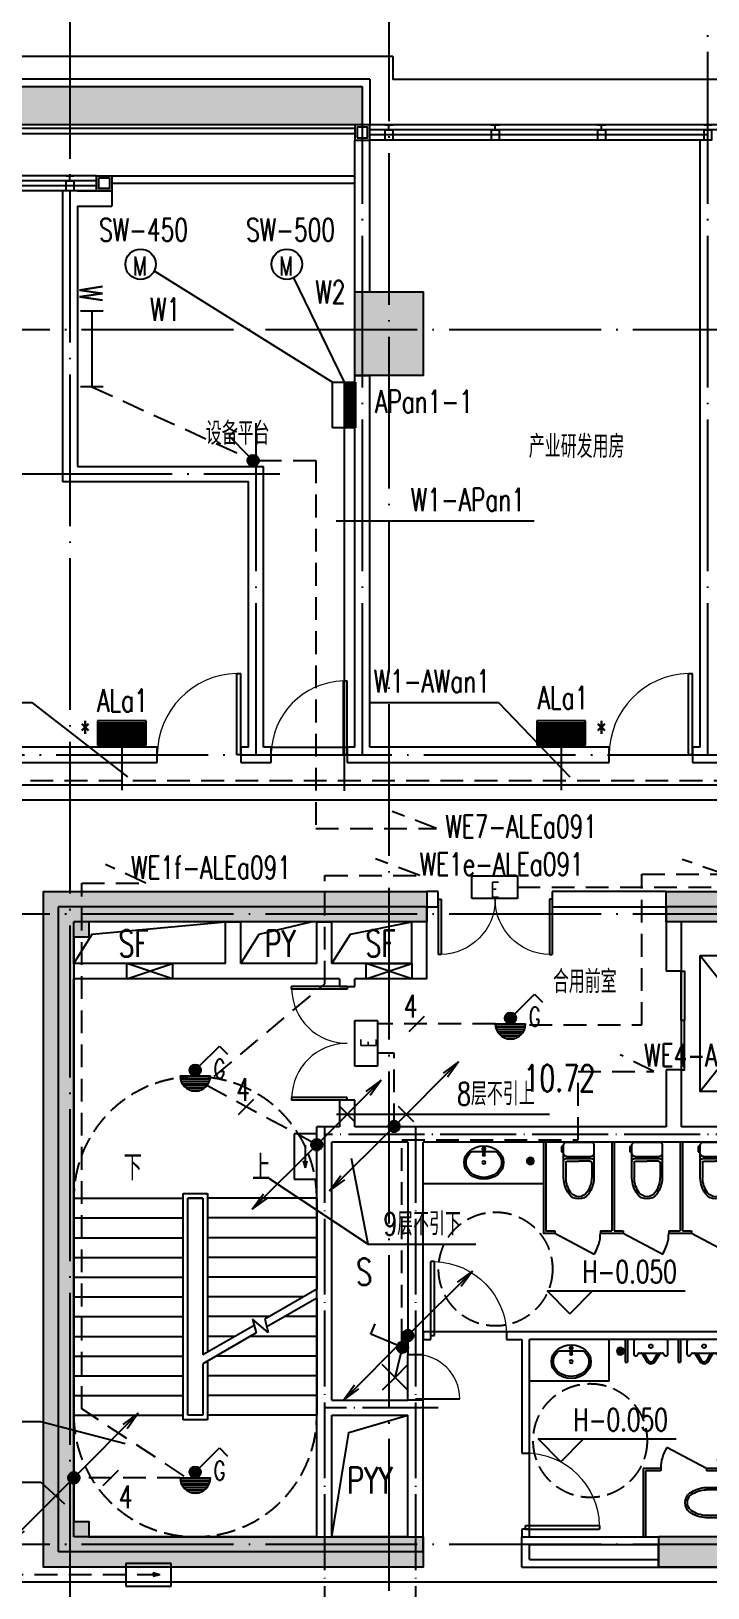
# Model space of a CAD drawing. Extents: x 1980812 to 2226895, y -554123 to 281606.
# Drawn here: x 2006855 to 2015767, y 242158 to 262666 of the extents above; entities that cross this region are included whole.
import ezdxf
from ezdxf.enums import TextEntityAlignment as Align

# ---------------------------------------------------------------- set-up
doc = ezdxf.new("R2010")
doc.units = 0
doc.header["$LTSCALE"] = 1000
doc.header["$MEASUREMENT"] = 0
for name, pattern in [('CONTINOUS', [0]), ('DASH', [0.35, 0.25, -0.1]), ('DOTE', [2.42, 2, -0.2, 0.02, -0.2]), ('DQXX', [4.5, 3, -1.5])]:
    doc.linetypes.add(name, pattern=pattern)
for name, color, linetype in [('$TD_AUDIT_GENERATED_(158)', 8, 'Continuous'), ('$TD_AUDIT_GENERATED_(1F3)', 7, 'Continuous'), ('$TD_AUDIT_GENERATED_(1FCF)', 8, 'Continuous'), ('$TD_AUDIT_GENERATED_(210)', 8, 'Continuous'), ('$TD_AUDIT_GENERATED_(24E)', 8, 'Continuous'), ('$TD_AUDIT_GENERATED_(2762)', 8, 'Continuous'), ('$TD_AUDIT_GENERATED_(276D)', 8, 'Continuous'), ('$TD_AUDIT_GENERATED_(356C)', 8, 'Continuous'), ('$TD_AUDIT_GENERATED_(517)', 8, 'CONTINOUS'), ('$TD_AUDIT_GENERATED_(54A)', 8, 'Continuous'), ('1', 1, 'Continuous'), ('A-FLOR-LAND', 8, 'Continuous'), ('A-FLOR-PFIX', 8, 'Continuous'), ('A-FLOR-TPTN', 8, 'Continuous'), ('COLU', 8, 'Continuous'), ('COLU_HATCH', 8, 'Continuous'), ('CURTWALL', 8, 'Continuous'), ('DIM_ELEV', 8, 'Continuous'), ('DIM_SYMB', 8, 'Continuous'), ('dote', 8, 'DOTE'), ('DQ1', 1, 'Continuous'), ('DQ2', 2, 'Continuous'), ('DQ7', 7, 'Continuous'), ('DQK1', 1, 'Continuous'), ('DQK7', 7, 'Continuous'), ('DQqj', 1, 'Continuous'), ('DQX', 2, 'DQXX'), ('HANDRAIL', 8, 'Continuous'), ('LINE', 8, 'Continuous'), ('PUB_TEXT', 8, 'Continuous'), ('STAIR', 8, 'Continuous'), ('WALL', 7, 'Continuous'), ('WINDOW', 8, 'Continuous')]:
    doc.layers.add(name, color=color, linetype=linetype)
doc.styles.add('_TCH_DIM', font='SIMPLEX', dxfattribs={"bigfont": 'GBCBIG'})
doc.styles.add('D8', font='txtw.shx', dxfattribs={"width": 0.7, "bigfont": 'hztxtw.shx'})
doc.styles.add('HZF', font='ROMANS2', dxfattribs={"width": 0.7, "bigfont": 'HZDF2'})

# ---------------------------------------------------------------- blocks, each defined once
blk = doc.blocks.new('$DorLib2D$00000001')
for p, q in [((0.45, 0.975), (0.5, 0.975)), ((0.45, 0), (0.45, 0.975)), ((0.5, 0), (0.5, 0.975)), ((0.5, 0), (0.45, 0))]:
    blk.add_line(p, q)
at = {"lineweight": 13}
blk.add_arc((0.475, 0), 0.975, 91.4693, 180, dxfattribs=at)
blk = doc.blocks.new('A$C40541402')
at = {"layer": 'A-FLOR-LAND'}
h = blk.add_hatch(dxfattribs=at)
h.set_pattern_fill('GRASS', color=256, scale=50)
h.set_pattern_definition([(90, (-3008715.91, 233640.35), (-99.7795475, 99.7795475), [26.458066, -173.101015]), (45, (-3008715.91, 233640.35), (-99.7796155, 99.7796155), [26.458066, -114.651615]), (135, (-3008715.91, 233640.35), (-99.7796155, -99.7796155), [26.458066, -114.651615])])
h.paths.add_polyline_path([(-3300, -5050), (-3300, 3200), (14550, 3200), (14550, 2700), (-2800, 2700), (-2800, -5050)])
at = {"layer": '$TD_AUDIT_GENERATED_(158)'}
for p, q in [((14650, 3300), (-3400, 3300)), ((14650, 3300), (14650, 2700)), ((14550, 3200), (-3300, 3200)), ((14550, 2700), (14550, 3200))]:
    blk.add_line(p, q, dxfattribs=at)
at = {"layer": '$TD_AUDIT_GENERATED_(24E)'}
for p, q in [((14450, 2700), (-2800, 2700)), ((14450, 2650), (-2750, 2650)), ((14450, 2580), (-2680, 2580))]:
    blk.add_line(p, q, dxfattribs=at)
at = {"layer": 'CURTWALL'}
for p, q in [((19100, 2700), (14650, 2700)), ((14650, 2500), (14650, 2700)), ((23300, 2700), (19100, 2700)), ((19100, 2633), (14650, 2633)), ((19100, 2567), (14650, 2567)), ((19100, 2500), (14650, 2500)), ((23300, 2633), (19100, 2633)), ((11050, 2030), (6500, 2030)), ((11050, 1963), (6500, 1963)), ((11050, 1897), (6500, 1897)), ((11050, 1830), (11050, 2030)), ((11050, 1830), (6500, 1830))]:
    blk.add_line(p, q, dxfattribs=at)
for points in [[(14450, 2500), (14650, 2500), (14650, 2700), (14450, 2700)], [(14480, 2530), (14620, 2530), (14620, 2670), (14480, 2670)], [(11050, 2030), (11250, 2030), (11250, 1830), (11050, 1830)], [(11080, 2000), (11220, 2000), (11220, 1860), (11080, 1860)]]:
    blk.add_lwpolyline(points, close=True, dxfattribs=at)
at = {"layer": 'dote'}
for p, q in [((14550, -5600), (14550, 2700)), ((13150, -5600), (13150, -1228)), ((10044, -1898), (13465, -1898)), ((-6421, -5600), (41786, -5600))]:
    blk.add_line(p, q, dxfattribs=at)
at = {"layer": 'HANDRAIL'}
for p, q in [((11250, 2030), (14450, 2030)), ((11250, 1930), (14450, 1930))]:
    blk.add_line(p, q, dxfattribs=at)
at = {"layer": 'WALL'}
for p, q in [((14450, 500), (14450, 2500)), ((14450, 2500), (14650, 2500)), ((14650, 500), (14650, 2500)), ((19000, -5500), (19000, 2500)), ((10600, 1830), (10600, 1730)), ((10800, 1830), (10600, 1830)), ((10600, 1730), (10600, -2000)), ((10800, 1830), (10800, 1830)), ((10800, 1830), (11250, 1830)), ((11250, 1830), (11250, 1630)), ((10800, 1630), (11250, 1630)), ((10800, 1630), (10800, -1800)), ((14450, 500), (14650, 500)), ((14450, -5500), (14450, -600)), ((14450, -600), (14650, -600)), ((14650, -5500), (14650, -600)), ((10800, -1800), (13250, -1800)), ((13250, -5500), (13250, -1800)), ((10600, -2000), (13050, -2000)), ((13050, -5500), (13050, -2000)), ((11850, -5500), (6600, -5500)), ((11850, -5700), (11850, -5500)), ((13050, -5500), (12950, -5500)), ((12950, -5500), (12950, -5700)), ((13350, -5500), (13250, -5500)), ((13350, -5700), (13350, -5500)), ((14450, -5500), (14350, -5500)), ((14350, -5500), (14350, -5700)), ((17800, -5500), (14650, -5500)), ((17800, -5700), (17800, -5500)), ((19000, -5500), (18900, -5500)), ((18900, -5500), (18900, -5700)), ((6500, -5700), (11850, -5700)), ((12950, -5700), (13150, -5700)), ((13150, -5700), (13350, -5700)), ((14350, -5700), (14550, -5700)), ((14550, -5700), (17800, -5700)), ((18900, -5700), (19100, -5700)), ((19100, -5700), (22000, -5700))]:
    blk.add_line(p, q, dxfattribs=at)
at = {"layer": 'WINDOW'}
blk.add_line((13350, -5500), (14350, -5500), dxfattribs=at)
at = {"layer": 'WINDOW', "xscale": 1100, "yscale": 1100, "zscale": 1100}
for p in [(12400, -5600), (18350, -5600)]:
    blk.add_blockref('$DorLib2D$00000001', p, dxfattribs=at)
at = {"layer": 'WINDOW', "xscale": 1000, "yscale": 1000, "zscale": 1000, "rotation": 1.333425777038508e-08}
blk.add_blockref('$DorLib2D$00000001', (13850, -5600), dxfattribs=at)
blk = doc.blocks.new('$TD_AUDIT_GENERATED_(9F)')
at = {"layer": 'dote'}
for p, q in [((14900, 30469), (14900, -6248)), ((10700, 29972), (10700, -5320)), ((19100, 17700), (19100, 30123)), ((56411, 26000), (-8456, 26000)), ((56413, 23300), (-8454, 23300)), ((56413, 15600), (-8454, 15600)), ((56413, 7300), (-8454, 7300))]:
    blk.add_line(p, q, dxfattribs=at)
blk = doc.blocks.new('A$C28812CA5')
at = {"layer": '$TD_AUDIT_GENERATED_(1F3)', "style": 'D8', "width": 0.7}
for s, p in [('\\M+5C9E8\\M+5B1B8\\M+5C6BD\\M+5CCA8', (12908, -1364)), ('\\M+5B2FA\\M+5D2B5\\M+5D1D0\\M+5B7A2\\M+5D3C3\\M+5B7BF', (17372, -1537))]:
    blk.add_text(s, height=300, rotation=0.0006, dxfattribs=at).set_placement(p, align=Align.MIDDLE_CENTER)
blk = doc.blocks.new('$TD_AUDIT_GENERATED_(2768)')
at = {"layer": '$TD_AUDIT_GENERATED_(276D)'}
blk.add_line((115028288, 22648046), (115028222, 22648046), dxfattribs=at)
for points in [[(115028222, 22648096), (115028225, 22648096), (115028225, 22647996), (115028222, 22647996)], [(115028288, 22648096), (115028422, 22648096), (115028422, 22647996), (115028288, 22647996)]]:
    blk.add_lwpolyline(points, close=True, dxfattribs=at)
blk = doc.blocks.new('$TD_AUDIT_GENERATED_(2868)')
at = {"layer": 'WINDOW', "rotation": 270}
for p in [(-22633146, 115030922), (-22631746, 115030922), (-22630346, 115030922), (-22628946, 115030922), (-22637346, 115030252)]:
    blk.add_blockref('$TD_AUDIT_GENERATED_(2768)', p, dxfattribs=at)
blk = doc.blocks.new('A-WC4')
for p, q in [((-200, 475), (-200, 40)), ((200, 40), (200, 475)), ((180, 220), (-180, 220)), ((-228, 57), (-228, 130)), ((-228, 130), (-210, 130)), ((-210, 57), (-228, 57)), ((-210, 130), (-210, 115)), ((-210, 115), (-200, 115)), ((-210, 72), (-210, 115)), ((-200, 72), (-210, 72)), ((-210, 72), (-210, 57)), ((-160, 190), (160, 190)), ((-160, 0), (160, 0))]:
    blk.add_line(p, q)
at = {"color": 251}
for p, q in [((-170, 270), (-170, 476)), ((170, 270), (170, 475)), ((-150, 250), (0, 250)), ((150, 250), (0, 250))]:
    blk.add_line(p, q, dxfattribs=at)
for centre, radius, start, end in [((189, 460), 389, 144.5404, 177.815), ((0, 590), 160, 90, 143.2005), ((0, 590), 160, 36.7995, 90), ((-189, 460), 389, 2.185, 35.4596), ((-180, 240), 20, 180, 270), ((180, 240), 20, 270, 0), ((-160, 150), 40, 90, 180), ((-160, 40), 40, 180, 270), ((160, 150), 40, 0, 90), ((160, 40), 40, 270, 0)]:
    blk.add_arc(centre, radius, start, end)
for centre, radius, start, end in [((189, 460), 359, 144.5982, 177.815), ((0, 590), 130, 90, 143.0508), ((0, 590), 130, 36.9492, 90), ((-189, 460), 359, 2.185, 35.4018), ((-150, 270), 20, 180, 270), ((150, 270), 20, 270, 0)]:
    blk.add_arc(centre, radius, start, end, dxfattribs=at)
blk = doc.blocks.new('A-UR2')
for p, q in [((-61, 284), (-116, 188)), ((116, 188), (61, 284)), ((-225, 190), (-225, 30)), ((-195, 0), (195, 0)), ((-168, 190), (-171, 199)), ((154, 180), (-154, 180)), ((171, 199), (168, 190)), ((225, 30), (225, 190))]:
    blk.add_line(p, q)
at = {"color": 252}
for p, q in [((-39, 272), (-91, 180)), ((91, 180), (39, 272))]:
    blk.add_line(p, q, dxfattribs=at)
blk.add_circle((0, 90), 25, dxfattribs=at)
for centre, radius, start, end in [((-198, 190), 27.5, 18.9246, 180), ((0, 250), 70, 29.4871, 150.5129), ((198, 190), 27.5, 0, 161.0754), ((-195, 30), 30, 180, 270), ((-154, 195), 15, 198.9246, 270), ((-129, 195), 15, 270, 330.5129), ((129, 195), 15, 209.4871, 270), ((154, 195), 15, 270, 341.0754), ((195, 30), 30, 270, 0)]:
    blk.add_arc(centre, radius, start, end)
blk.add_arc((0, 250), 45, 29.4871, 150.5129, dxfattribs=at)
blk = doc.blocks.new('A-SINK-4')
for p, q in [((-158, 126), (-13, 126)), ((-13, 78), (-13, 170)), ((13, 78), (-13, 78)), ((13, 170), (13, 78)), ((13, 126), (158, 126))]:
    blk.add_line(p, q)
blk.add_circle((0, 270), 20)
for centre, radius, start, end in [((0, 88), 19.5, 133.6408, 46.2627), ((0, 170), 13.5, 0, 180)]:
    blk.add_arc(centre, radius, start, end)
at = {"extrusion": (0, 0, -1)}
blk.add_ellipse((0, 270), major_axis=(260, 0), ratio=0.846154, dxfattribs=at)
blk.add_ellipse((0, 270), major_axis=(-235, 0), ratio=0.829787, start_param=2.310338, end_param=7.11444)
blk = doc.blocks.new('$TwtSys$00000141')
for p, q in [((-94, 8), (-10, 92)), ((-94, 8), (-10, 92)), ((-87, -35), (35, 87)), ((-87, -35), (35, 87)), ((-66, -66), (66, 66)), ((-66, -66), (66, 66)), ((-32, -87), (88, 33)), ((-32, -87), (88, 33)), ((11, -92), (92, -11)), ((11, -92), (92, -11))]:
    blk.add_line(p, q)
blk.add_circle((0, 0), 94)
blk.add_circle((0, 0), 94)
blk = doc.blocks.new('tbharthaergar')
at = {"layer": '$TD_AUDIT_GENERATED_(517)'}
blk.add_lwpolyline([(4750, -6300), (4974, -5742), (6050, -5600)], dxfattribs=at)
blk.add_lwpolyline([(4750, -5600), (6050, -5600), (6050, -6300), (4750, -6300)], close=True, dxfattribs=at)
at = {"layer": 'A-FLOR-PFIX'}
for p, q in [((2035, -3550), (458, -3550)), ((2900, -6150), (2900, -5600)), ((2900, -6150), (1850, -6150))]:
    blk.add_line(p, q, dxfattribs=at)
at = {"layer": 'A-FLOR-TPTN'}
for p, q in [((2965, -3000), (2965, -4170)), ((3835, -3000), (3835, -4170)), ((3865, -3000), (3865, -4170)), ((4735, -3000), (4735, -4541)), ((4765, -3000), (4765, -4541)), ((4735, -3604), (4735, -4541)), ((4765, -3604), (4765, -4541)), ((2185, -4170), (2185, -4200)), ((2185, -4200), (2705, -4475)), ((2785, -4170), (2785, -4200)), ((2785, -4170), (2935, -4170)), ((2965, -4170), (3085, -4170)), ((3085, -4170), (3085, -4200)), ((3085, -4200), (3605, -4475)), ((3685, -4170), (3835, -4170)), ((3685, -4170), (3685, -4200)), ((3685, -4200), (3985, -4200)), ((3865, -4170), (3985, -4170)), ((3985, -4170), (3985, -4200)), ((3985, -4200), (4505, -4475)), ((4585, -4170), (4735, -4170)), ((4585, -4170), (4585, -4200)), ((4585, -4200), (4735, -4200)), ((4750, -5346), (4352, -4661)), ((4765, -4541), (4735, -4541)), ((4735, -5346), (4735, -5500)), ((4765, -5346), (4735, -5346)), ((4765, -5346), (4765, -5500)), ((3110, -5600), (3110, -5900)), ((3140, -5600), (3140, -5900)), ((3810, -5600), (3810, -5900)), ((3840, -5600), (3840, -5900)), ((3110, -5900), (3140, -5900)), ((3810, -5900), (3840, -5900)), ((4750, -6400), (4322, -7192)), ((4180, -7300), (3660, -7025)), ((3350, -7300), (3350, -8200)), ((3580, -7300), (3350, -7300)), ((3380, -7330), (3380, -8200)), ((3580, -7330), (3380, -7330)), ((3580, -7300), (3580, -7330)), ((4650, -7300), (4180, -7300)), ((4180, -7300), (4180, -7330)), ((4650, -7330), (4180, -7330)), ((3380, -8200), (3350, -8200))]:
    blk.add_line(p, q, dxfattribs=at)
for points in [[(2035, -3000), (2035, -4200), (2185, -4200)], [(2065, -3000), (2065, -4170), (2185, -4170)], [(2935, -3000), (2935, -4170)], [(2785, -4200), (2965, -4200)], [(2935, -4200), (3085, -4200)]]:
    blk.add_lwpolyline(points, dxfattribs=at)
for centre, radius, start, end in [((2273, -4200), 512, 327.4617, 359.9502), ((3173, -4200), 512, 327.4617, 359.9502), ((4073, -4200), 512, 327.4617, 359.9502), ((4836, -5532), 997, 95.7943, 119.0455), ((4092, -7300), 512, 147.4617, 179.9502), ((4723, -6508), 792, 239.6591, 271.9796)]:
    blk.add_arc(centre, radius, start, end, dxfattribs=at)
at = {"layer": 'LINE', "linetype": 'DASH'}
for centre in [(1404, -4673), (2650, -6933)]:
    blk.add_circle(centre, 750, dxfattribs=at)
at = {"layer": 'WALL'}
for p, q in [((550, -5500), (450, -5500)), ((450, -5500), (450, -5600)), ((550, -5600), (550, -5500)), ((1850, -5500), (1550, -5500)), ((1550, -5500), (1550, -5600)), ((4750, -5500), (1850, -5500)), ((6150, -5500), (4750, -5500)), ((6150, -5600), (6150, -5500)), ((450, -5600), (550, -5600)), ((1550, -5600), (1750, -5600)), ((1750, -5600), (1750, -7100)), ((1850, -7100), (1850, -5600)), ((4650, -5600), (1850, -5600)), ((4650, -5600), (4650, -6400)), ((6150, -5600), (4750, -5600)), ((4750, -5600), (4750, -6300)), ((4750, -6300), (6150, -6300)), ((6150, -6300), (6150, -6400)), ((4650, -6400), (6150, -6400)), ((1750, -7100), (1850, -7100)), ((4650, -8200), (4650, -7300)), ((4650, -7300), (4750, -7300)), ((4750, -8200), (4750, -7300)), ((1850, -8100), (1750, -8100)), ((1750, -8100), (1750, -8200)), ((1750, -8200), (1850, -8200)), ((1850, -8200), (1850, -8100)), ((4650, -8200), (4750, -8200))]:
    blk.add_line(p, q, dxfattribs=at)
at = {"layer": 'WINDOW'}
for p, q in [((1550, -5500), (550, -5500)), ((1850, -8100), (1850, -7100))]:
    blk.add_line(p, q, dxfattribs=at)
at = {"layer": '$TD_AUDIT_GENERATED_(54A)', "xscale": 0.5, "yscale": -0.5, "zscale": 0.5, "rotation": 180.0000000027541}
for p in [(1861, -3250), (3049, -5755)]:
    blk.add_blockref('$TwtSys$00000141', p, dxfattribs=at)
at = {"layer": 'A-FLOR-PFIX', "xscale": -1, "rotation": 180}
for name, p in [('A-SINK-4', (1250, -3000)), ('A-WC4', (2500, -3000)), ('A-WC4', (3400, -3000)), ('A-WC4', (4300, -3000)), ('A-WC4', (5450, -3000)), ('A-SINK-4', (2400, -5623))]:
    blk.add_blockref(name, p, dxfattribs=at)
at = {"layer": 'A-FLOR-PFIX', "rotation": 180}
for p in [(3450, -5600), (4150, -5600)]:
    blk.add_blockref('A-UR2', p, dxfattribs=at)
at = {"layer": 'A-FLOR-PFIX', "extrusion": (0, 0, -1), "zscale": -1, "rotation": 270}
blk.add_blockref('A-WC4', (-4650, -7750), dxfattribs=at)
at = {"layer": 'A-FLOR-PFIX', "extrusion": (0, 0, -1), "xscale": -1, "zscale": -1}
blk.add_blockref('A-WC4', (-5450, -8200), dxfattribs=at)
at = {"layer": 'WINDOW', "yscale": -1000}
for p, xscale, zscale, rotation in [((1050, -5550), 1000, 1000, 180.0000000140501), ((1800, -7600), -1000, -1000, 90.00000001289553)]:
    blk.add_blockref('$DorLib2D$00000001', p, dxfattribs=dict(at, xscale=xscale, zscale=zscale, rotation=rotation))
blk = doc.blocks.new('$DorLib2D$00000002')
for p, q in [((-0.5, 0), (-0.5, 0.4875)), ((-0.475, 0.4875), (-0.5, 0.4875)), ((-0.475, 0), (-0.475, 0.4875)), ((0.475, 0), (0.475, 0.4875)), ((0.475, 0.4875), (0.5, 0.4875)), ((0.5, 0), (0.5, 0.4875)), ((-0.5, 0), (-0.475, 0)), ((0.5, 0), (0.475, 0))]:
    blk.add_line(p, q)
at = {"lineweight": 13}
for centre, start, end in [((-0.4875, 0), 0, 88.53072), ((0.4875, 0), 91.46928, 180)]:
    blk.add_arc(centre, 0.4875, start, end, dxfattribs=at)
blk = doc.blocks.new('$DorLib2D$00000003')
blk.add_line((0.47, 0), (0.47, 0.97))
at = {"lineweight": 13}
blk.add_arc((0.47, 0), 0.97, 90, 180, dxfattribs=at)
blk = doc.blocks.new('A$C4CED5D62')
at = {"layer": '$TD_AUDIT_GENERATED_(1F3)'}
blk.add_line((-2500, -650), (-2500, -1950), dxfattribs=at)
at = {"layer": '$TD_AUDIT_GENERATED_(210)'}
for p, q in [((-9800, -750), (-9200, -550)), ((-9200, -750), (-9800, -550)), ((-6650, -750), (-6050, -550)), ((-6050, -750), (-6650, -550))]:
    blk.add_line(p, q, dxfattribs=at)
for points in [[(-10500, -550), (-10258, -162), (-8500, 0)], [(-8300, -550), (-8058, -162), (-7375, 0)], [(-7100, -550), (-6858, -162), (-6050, 0)], [(-7100, -8100), (-6877, -6726), (-6100, -6500)]]:
    blk.add_lwpolyline(points, dxfattribs=at)
for points in [[(-9800, -550), (-9200, -550), (-9200, -750), (-9800, -750)], [(-6650, -550), (-6050, -550), (-6050, -750), (-6650, -750)]]:
    blk.add_lwpolyline(points, close=True, dxfattribs=at)
at = {"layer": 'DIM_ELEV'}
for p, q in [((-3968, -5161), (-4268, -4861)), ((-4268, -4861), (-2450, -4861)), ((-3968, -5161), (-3668, -4861)), ((-4086, -7112), (-4386, -6812)), ((-4386, -6812), (-2568, -6812)), ((-4086, -7112), (-3786, -6812))]:
    blk.add_line(p, q, dxfattribs=at)
at = {"layer": 'DIM_SYMB'}
for points in [[(-9750, -3510, 0, 0, 0), (-9750, -7100, 0, 0, 0), (-8050, -7100, 0, 0, 0), (-8050, -5760, 80, 0, 0), (-8050, -5460, 0, 0, 0)], [(-8050, -3510, 0, 0, 0), (-8050, -4900, 80, 0, 0), (-8050, -5200, 0, 0, 0)]]:
    blk.add_lwpolyline(points, format="xyseb", dxfattribs=at)
at = {"layer": 'dote', "ltscale": 0.5}
for p, q in [((-7200, -2700), (-7200, -9078)), ((167, -2800), (-7200, -2800)), ((-6000, -2700), (-6000, -9078)), ((-5700, -6400), (-7200, -6400))]:
    blk.add_line(p, q, dxfattribs=at)
at = {"layer": 'STAIR'}
for p, q in [((-10500, -6500), (-10500, -3640)), ((-10500, -3640), (-9060, -3640)), ((-9060, -3580), (-8740, -3580)), ((-9060, -6560), (-9060, -3580)), ((-9000, -6500), (-9000, -3640)), ((-9000, -3640), (-8800, -3640)), ((-9000, -6500), (-9000, -3640)), ((-8800, -3640), (-9000, -3640)), ((-8800, -3640), (-8800, -5705)), ((-8800, -3640), (-8800, -5705)), ((-8740, -3580), (-8740, -5671)), ((-7300, -3640), (-8740, -3640)), ((-7300, -3640), (-7300, -4839)), ((-10500, -3900), (-9060, -3900)), ((-7300, -3900), (-8740, -3900)), ((-10500, -4160), (-9060, -4160)), ((-7300, -4160), (-8740, -4160)), ((-10500, -4420), (-9060, -4420)), ((-7300, -4420), (-8740, -4420)), ((-10500, -4680), (-9060, -4680)), ((-7300, -4680), (-8740, -4680)), ((-7300, -4839), (-7986, -5235)), ((-10500, -4940), (-9060, -4940)), ((-7475, -4940), (-8740, -4940)), ((-7300, -4955), (-7959, -5335)), ((-7300, -4955), (-7300, -6500)), ((-10500, -5200), (-9060, -5200)), ((-8124, -5315), (-8800, -5705)), ((-7925, -5200), (-8740, -5200)), ((-7939, -5407), (-8145, -5235)), ((-8145, -5235), (-8097, -5415)), ((-7986, -5235), (-7939, -5407)), ((-7300, -5200), (-7725, -5200)), ((-10500, -5460), (-9060, -5460)), ((-8097, -5415), (-8800, -5821)), ((-8375, -5460), (-8740, -5460)), ((-7300, -5460), (-8175, -5460)), ((-10500, -5720), (-9060, -5720)), ((-7300, -5720), (-8625, -5720)), ((-8800, -5821), (-8800, -6500)), ((-8800, -5821), (-8800, -6500)), ((-8740, -5786), (-8740, -6560)), ((-10500, -5980), (-9060, -5980)), ((-7300, -5980), (-8740, -5980)), ((-10500, -6240), (-9060, -6240)), ((-7300, -6240), (-8740, -6240)), ((-10500, -6500), (-9060, -6500)), ((-8740, -6560), (-9060, -6560)), ((-9000, -6500), (-9000, -6500)), ((-8800, -6500), (-9000, -6500)), ((-7300, -6500), (-8740, -6500))]:
    blk.add_line(p, q, dxfattribs=at)
at = {"layer": 'STAIR', "linetype": 'DASH'}
for centre, start, end in [((-8900, -3640), 0, 180), ((-8900, -6500), 180, 360)]:
    blk.add_arc(centre, 1600, start, end, dxfattribs=at)
at = {"layer": 'WALL'}
for p, q in [((-5850, 200), (-10700, 200)), ((-10700, -650), (-10700, 200)), ((-5850, -750), (-5850, 200)), ((-2700, 200), (-2700, -650)), ((-100, 200), (-2700, 200)), ((-2500, 0), (-2500, -650)), ((-200, 0), (-2500, 0)), ((-6050, 0), (-10500, 0)), ((-10500, -550), (-10500, 0)), ((-8500, -550), (-8500, 0)), ((-8500, 0), (-8300, 0)), ((-8300, -550), (-8300, 0)), ((-7300, -550), (-7300, 0)), ((-7300, 0), (-7100, 0)), ((-7100, -550), (-7100, 0)), ((-6050, -550), (-6050, 0)), ((-8500, -550), (-10500, -550)), ((-7300, -550), (-8300, -550)), ((-6900, -550), (-7100, -550)), ((-6050, -550), (-6900, -550)), ((-10700, -8300), (-10700, -650)), ((-8400, -750), (-10500, -750)), ((-10500, -8100), (-10500, -750)), ((-7200, -750), (-8400, -750)), ((-7000, -750), (-7200, -750)), ((-7000, -750), (-7000, -850)), ((-5850, -750), (-6800, -750)), ((-6800, -850), (-6800, -750)), ((-2500, -650), (-2700, -650)), ((-7000, -850), (-6800, -850)), ((-2700, -1950), (-2700, -2700)), ((-2500, -1950), (-2700, -1950)), ((-2500, -1950), (-2500, -2700)), ((-6800, -2350), (-7000, -2350)), ((-7000, -2350), (-7000, -2700)), ((-6800, -2700), (-6800, -2350)), ((-7300, -6400), (-7300, -2700)), ((-7000, -2700), (-7300, -2700)), ((-6000, -2700), (-6800, -2700)), ((-2700, -2700), (-6000, -2700)), ((-200, -2700), (-2500, -2700)), ((-7100, -6300), (-7100, -2900)), ((-6900, -2900), (-7100, -2900)), ((-6100, -2900), (-6900, -2900)), ((-6100, -2900), (-6100, -5700)), ((-5900, -5700), (-5900, -2900)), ((-2600, -2900), (-5900, -2900)), ((-200, -2900), (-2600, -2900)), ((-5800, -5400), (-5900, -5400)), ((-5900, -5400), (-5900, -5500)), ((-5900, -5500), (-5800, -5500)), ((-5800, -5500), (-5800, -5400)), ((-4500, -5400), (-4800, -5400)), ((-4800, -5400), (-4800, -5500)), ((-4800, -5500), (-4600, -5500)), ((-4600, -5500), (-4600, -7000)), ((-200, -5400), (-4500, -5400)), ((-200, -5500), (-4500, -5500)), ((-4500, -7000), (-4500, -5500)), ((-6100, -5700), (-5900, -5700)), ((-7100, -6300), (-6100, -6300)), ((-5900, -6300), (-6100, -6300)), ((-5900, -6400), (-5900, -6300)), ((-7300, -8100), (-7300, -6400)), ((-7100, -6500), (-6100, -6500)), ((-7100, -8100), (-7100, -6500)), ((-6100, -8100), (-6100, -6500)), ((-5900, -8300), (-5900, -6400)), ((-4600, -7000), (-4500, -7000)), ((-7300, -8100), (-10500, -8100)), ((-6100, -8100), (-7100, -8100)), ((-4500, -8000), (-4600, -8000)), ((-4600, -8000), (-4600, -8100)), ((-4600, -8100), (-4500, -8100)), ((-4600, -8500), (-4600, -8100)), ((-4600, -8100), (-2800, -8100)), ((-4500, -8100), (-4500, -8000)), ((-4500, -8400), (-4500, -8200)), ((-4500, -8200), (-2800, -8200)), ((-100, -8100), (-2800, -8100)), ((-2800, -8500), (-2800, -8200)), ((-7200, -8300), (-10700, -8300)), ((-5900, -8300), (-7200, -8300)), ((-4500, -8400), (-2800, -8400)), ((-2800, -8400), (-2800, -8500)), ((-4600, -8500), (-2800, -8500)), ((-100, -8500), (-2800, -8500))]:
    blk.add_line(p, q, dxfattribs=at)
at = {"layer": 'WINDOW', "color": 3}
for p, q in [((-828, -444), (-2253, -2233)), ((-2253, -444), (-828, -2233))]:
    blk.add_line(p, q, dxfattribs=at)
at = {"layer": 'WINDOW'}
for p, q in [((-4800, -5400), (-5800, -5400)), ((-6100, -6300, 200), (-6100, -5700, 200)), ((-5900, -6300, 200), (-5900, -5700, 200)), ((-4500, -8000), (-4500, -7000))]:
    blk.add_line(p, q, dxfattribs=at)
at = {"layer": 'WINDOW', "color": 3}
blk.add_lwpolyline([(-2253, -444), (-828, -444), (-828, -2233), (-2253, -2233)], close=True, dxfattribs=at)
at = {"layer": 'WINDOW'}
for points in [[(-2459, -1300), (-2500, -1300), (-2500, -650), (-2459, -650)], [(-2459, -1300), (-2500, -1300), (-2500, -1950), (-2459, -1950)]]:
    blk.add_lwpolyline(points, close=True, dxfattribs=at)
at = {"layer": 'WALL'}
blk.add_blockref('tbharthaergar', (-6350, 100), dxfattribs=at)
at = {"layer": 'WINDOW'}
for name, p, xscale, yscale, zscale, rotation in [('$DorLib2D$00000002', (-6900, -1600), 1500, 1500, 1500, 90.00000000192348), ('$DorLib2D$00000001', (-5300, -5450), 1000, -1000, 1000, 180.0000000140501), ('$DorLib2D$00000003', (-6000, -6000), -600, -600, -600, 90.00000000550284), ('$DorLib2D$00000001', (-4550, -7500), -1000, -1000, -1000, 90.00000001289058)]:
    blk.add_blockref(name, p, dxfattribs=dict(at, xscale=xscale, yscale=yscale, zscale=zscale, rotation=rotation))
at = {"layer": '$TD_AUDIT_GENERATED_(1F3)', "style": 'HZF', "width": 0.7}
for s, p in [('SF', (-9713, -284)), ('PY', (-7782, -284)), ('SF', (-6460, -284)), ('10.72', (-4106, -2059)), ('PYY', (-6601, -7356))]:
    blk.add_text(s, height=350, dxfattribs=at).set_placement(p, align=Align.MIDDLE_CENTER)
at = {"layer": '$TD_AUDIT_GENERATED_(1F3)', "style": 'D8', "width": 0.7}
blk.add_text('\\M+5BACF\\M+5D3C3\\M+5C7B0\\M+5CAD2', height=300, rotation=0.0006, dxfattribs=at).set_placement((-3771, -787), align=Align.MIDDLE_CENTER)
at = {"layer": '$TD_AUDIT_GENERATED_(356C)', "style": 'HZF', "width": 0.7}
blk.add_text('S', height=350, dxfattribs=at).set_placement((-6677, -4610), align=Align.MIDDLE_CENTER)
at = {"layer": 'PUB_TEXT', "style": '_TCH_DIM'}
for s, p in [('\\M+5CFC2', (-9845, -3405)), ('\\M+5C9CF', (-8154, -3405))]:
    blk.add_text(s, height=337.6, dxfattribs=at).set_placement(p)
at = {"layer": 'PUB_TEXT', "style": '_TCH_DIM', "width": 0.705882}
for p in [(-3800, -4756), (-3918, -6707)]:
    blk.add_text('H-0.050', height=297.5, dxfattribs=at).set_placement(p)
blk = doc.blocks.new('$TD_AUDIT_GENERATED_(3B36)')
at = {"layer": 'COLU_HATCH'}
h = blk.add_hatch(color=256, dxfattribs=at)
h.dxf.hatch_style = 1
h.paths.add_polyline_path([(61802, -1161748), (61802, -1156648), (62852, -1156648), (62852, -1156848), (62202, -1156848), (62202, -1161748)])
h = blk.add_hatch(color=256, dxfattribs=at)
h.dxf.hatch_style = 1
h.paths.add_polyline_path([(70702, -1161848), (70702, -1156648), (69652, -1156648), (69652, -1156848), (70302, -1156848), (70302, -1161848)])
h = blk.add_hatch(color=256, dxfattribs=at)
h.dxf.hatch_style = 1
h.paths.add_polyline_path([(53902, -1165848), (53902, -1164948), (55002, -1164948), (55002, -1165848)])
h = blk.add_hatch(color=256, dxfattribs=at)
h.dxf.hatch_style = 1
h.paths.add_polyline_path([(61802, -1164898), (62202, -1164898), (62202, -1169348), (62402, -1169348), (62402, -1169548), (70102, -1169548), (70102, -1169348), (70302, -1169348), (70302, -1164948), (70702, -1164948), (70702, -1169948), (61802, -1169948)])
at = {"layer": 'COLU'}
for points in [[(61802, -1161748), (61802, -1156648), (62852, -1156648), (62852, -1156848), (62202, -1156848), (62202, -1161748)], [(70702, -1161848), (70702, -1156648), (69652, -1156648), (69652, -1156848), (70302, -1156848), (70302, -1161848)], [(53902, -1165848), (53902, -1164948), (55002, -1164948), (55002, -1165848)], [(61802, -1164898), (62202, -1164898), (62202, -1169348), (62402, -1169348), (62402, -1169548), (70102, -1169548), (70102, -1169348), (70302, -1169348), (70302, -1164948), (70702, -1164948), (70702, -1169948), (61802, -1169948)]]:
    blk.add_lwpolyline(points, close=True, dxfattribs=at)
blk = doc.blocks.new('dd')
at = {"layer": 'DQK1', "color": 1}
for p, q in [((-200, 100), (200, 100)), ((-200, 92), (200, 92)), ((-196, 62), (196, 62)), ((-188, 32), (188, 32)), ((-174, 2), (174, 2)), ((-154, -28), (154, -28)), ((-122, -58), (122, -58)), ((-68, -88), (68, -88))]:
    blk.add_line(p, q, dxfattribs=at)
blk.add_arc((0, 100), 200, 180, 0, dxfattribs=at)
blk = doc.blocks.new('*X249')
at = {"color": 0}
for p, q in [((5315, 4110), (5515, 4110)), ((5320, 4140), (5510, 4140)), ((5335, 4170), (5495, 4170)), ((5371, 4200), (5459, 4200)), ((5320, 4080), (5510, 4080)), ((5335, 4050), (5495, 4050)), ((5372, 4020), (5459, 4020))]:
    blk.add_line(p, q, dxfattribs=at)
blk = doc.blocks.new('kg')
at = {"layer": 'DQK1'}
for p, q in [((53, 53), (318, 318)), ((318, 318), (424, 212))]:
    blk.add_line(p, q, dxfattribs=at)
blk.add_circle((0, 0), 75, dxfattribs=at)
at = {"layer": 'DQK1', "xscale": 0.75, "yscale": 0.75, "zscale": 0.75}
blk.add_blockref('*X249', (-4061, -3083), dxfattribs=at)
at = {"layer": 'DQK7', "style": 'D8', "width": 0.7}
blk.add_text('G', height=250, dxfattribs=at).set_placement((241, -107))
blk = doc.blocks.new('*X251')
at = {"color": 0}
for p, q in [((126, 2940), (274, 2940)), ((128, 2970), (272, 2970)), ((137, 2910), (263, 2910)), ((144, 3000), (256, 3000)), ((173, 2880), (227, 2880))]:
    blk.add_line(p, q, dxfattribs=at)
blk = doc.blocks.new('j')
at = {"layer": '1', "color": 7}
blk.add_line((850, 850), (850, 850), dxfattribs=at)
blk.add_line((850, 850), (850, 850), dxfattribs=at)
blk.add_line((850, 850), (850, 850), dxfattribs=at)
blk.add_line((850, 850), (850, 850), dxfattribs=at)
blk.add_line((850, 850), (850, 850), dxfattribs=at)
blk.add_line((850, 850), (850, 850), dxfattribs=at)
blk.add_line((850, 850), (850, 850), dxfattribs=at)
blk.add_line((850, 850), (850, 850), dxfattribs=at)
blk.add_line((850, 850), (850, 850), dxfattribs=at)
blk.add_line((850, 850), (850, 850), dxfattribs=at)
blk.add_line((850, 850), (850, 850), dxfattribs=at)
blk.add_line((850, 850), (850, 850), dxfattribs=at)
blk.add_line((850, 850), (850, 850), dxfattribs=at)
blk.add_line((850, 850), (850, 850), dxfattribs=at)
blk.add_line((850, 850), (850, 850), dxfattribs=at)
blk.add_line((850, 850), (850, 850), dxfattribs=at)
blk.add_line((850, 850), (850, 850), dxfattribs=at)
blk.add_line((850, 850), (850, 850), dxfattribs=at)
at = {"layer": 'DQK1'}
blk.add_circle((0, 0), 75, dxfattribs=at)
at = {"layer": 'DQK7'}
for p, q in [((0, 0), (850, 850)), ((850, 850), (647, 703)), ((850, 850), (703, 647))]:
    blk.add_line(p, q, dxfattribs=at)
at = {"layer": 'DQK1'}
blk.add_blockref('*X251', (-200, -2950), dxfattribs=at)
blk = doc.blocks.new('dyz')
at = {"layer": 'DQK1'}
for p, q in [((-300, 0), (300, 0)), ((-300, -300), (-300, 0)), ((300, 0), (300, -300)), ((300, -300), (-300, -300))]:
    blk.add_line(p, q, dxfattribs=at)
at = {"layer": 'DQK7'}
for q in [(-58, -127), (-58, -127), (150, -150), (-58, -173), (-58, -173)]:
    blk.add_line((-150, -150), q, dxfattribs=at)
blk = doc.blocks.new('P')
at = {"layer": 'DQK7'}
blk.add_line((-100, -100), (100, 100), dxfattribs=at)
blk = doc.blocks.new('4')
at = {"layer": 'DQK7', "linetype": 'ByBlock', "style": 'D8', "width": 0.7}
blk.add_text('4', height=300, dxfattribs=at).set_placement((-100, -193))
blk = doc.blocks.new('dyk')
at = {"layer": 'DQK1'}
for p, q in [((-300, 150), (300, 150)), ((-300, -150), (-300, 150)), ((300, 150), (300, -150)), ((300, -150), (-300, -150))]:
    blk.add_line(p, q, dxfattribs=at)
at = {"layer": 'DQK7', "style": 'D8', "width": 0.7}
blk.add_text('E', height=200, dxfattribs=at).set_placement((5, -31), align=Align.MIDDLE_CENTER)
blk = doc.blocks.new('*X245')
at = {"color": 0}
for p, q in [((8700, 8370), (9500, 8370)), ((8700, 8340), (9500, 8340)), ((8700, 8310), (9500, 8310)), ((8700, 8280), (9500, 8280)), ((8700, 8250), (9500, 8250)), ((8700, 8220), (9500, 8220)), ((8700, 8190), (9500, 8190)), ((8700, 8160), (9500, 8160)), ((8700, 8130), (9500, 8130)), ((8700, 8100), (9500, 8100)), ((8700, 8070), (9500, 8070)), ((8700, 8040), (9500, 8040)), ((8700, 8010), (9500, 8010))]:
    blk.add_line(p, q, dxfattribs=at)
blk = doc.blocks.new('XM')
at = {"layer": '1'}
for p, q in [((320, 168), (-320, 168)), ((-320, 168), (-320, -152)), ((320, -152), (320, 168)), ((-320, -152), (320, -152))]:
    blk.add_line(p, q, dxfattribs=at)
at = {"layer": '1', "xscale": 0.8, "yscale": 0.8, "zscale": 0.8}
blk.add_blockref('*X245', (-7280, -6552), dxfattribs=at)
blk = doc.blocks.new('dj')
at = {"layer": 'DQK1'}
blk.add_circle((0, 0), 200, dxfattribs=at)
at = {"layer": 'DQK7', "style": 'D8', "width": 0.7}
blk.add_text('M', height=250, dxfattribs=at).set_placement((-100, -150))
blk = doc.blocks.new('*X257')
at = {"color": 0}
for p, q in [((5315, 4110), (5515, 4110)), ((5320, 4140), (5510, 4140)), ((5335, 4170), (5495, 4170)), ((5371, 4200), (5459, 4200)), ((5320, 4080), (5510, 4080)), ((5335, 4050), (5495, 4050)), ((5372, 4020), (5459, 4020))]:
    blk.add_line(p, q, dxfattribs=at)
blk = doc.blocks.new('k1')
at = {"layer": 'DQK1'}
for p, q in [((53, 53), (318, 318)), ((318, 318), (424, 212))]:
    blk.add_line(p, q, dxfattribs=at)
blk.add_circle((0, 0), 75, dxfattribs=at)
at = {"layer": 'DQK1', "xscale": 0.75, "yscale": 0.75, "zscale": 0.75}
blk.add_blockref('*X257', (-4061, -3083), dxfattribs=at)
blk = doc.blocks.new('DQZ')
at = {"layer": 'DQK1'}
for q in [(-170, 170), (-170, -170), (170, 170), (170, -170)]:
    blk.add_line((0, 0), q, dxfattribs=at)
at = {"layer": 'DQK1', "ltscale": 0.08}
blk.add_line((-170, -170), (170, -170), dxfattribs=at)
blk = doc.blocks.new('dy1')
at = {"layer": 'DQK1'}
for p, q in [((-500, -150), (-500, 150)), ((-500, 0), (500, 0)), ((500, 150), (500, -150))]:
    blk.add_line(p, q, dxfattribs=at)
blk = doc.blocks.new('DYW')
at = {"layer": 'DQ1', "ltscale": 0.1}
blk.add_blockref('dy1', (0, 0), dxfattribs=at)
at = {"layer": 'DQ7', "style": 'D8', "width": 0.7}
blk.add_text('W', height=300, dxfattribs=at).set_placement((-836, -160))
blk = doc.blocks.new('xl')
at = {"layer": 'DQK1'}
h = blk.add_hatch(dxfattribs=at)
h.set_pattern_fill('LINE', color=1, scale=8, style=0)
h.set_pattern_definition([(0, (-712.643, -443.37), (0, 25.4), [])])
h.paths.add_polyline_path([(300, -150), (300, 0), (-300, 0), (-300, -150)])
at = {"layer": 'DQK1', "color": 1}
for p, q in [((-300, 150), (300, 150)), ((-300, -150), (-300, 150)), ((300, 0), (-300, 0)), ((300, 150), (300, -150)), ((300, -150), (-300, -150))]:
    blk.add_line(p, q, dxfattribs=at)

msp = doc.modelspace()

# ---------------------------------------------------------------- linework, layer by layer
at = {"layer": '$TD_AUDIT_GENERATED_(158)', "color": 2}
msp.add_line((2011616.5, 262331.5), (1992966.5, 262331.5), dxfattribs=at)
msp.add_lwpolyline([(2011616.5, 262331.5), (2011616.5, 262031.5), (2046166.5, 262031.5), (2046166.5, 240181.5), (2046466.5, 240181.5)], dxfattribs=at)
at = {"layer": 'DQ2'}
for p, q in [((2008476.8, 259509.4), (2010825.5, 258039.5)), ((2010309.2, 259415.3), (2010975.5, 258039.5)), ((2010975.5, 257439.5), (2010975.5, 252658.3)), ((2008049.8, 253259.7), (2008049.8, 252668.2)), ((2013834.4, 253259.7), (2013834.4, 252668.2)), ((2011646.8, 244931.5, 200), (2011726.3, 245254.7))]:
    msp.add_line(p, q, dxfattribs=at)
at = {"layer": 'DQ7'}
for p, q in [((2010871.4, 256213.4), (2013481.3, 256213.4)), ((2005069.9, 253822.1), (2006865.1, 253822.1)), ((2006865.1, 253822.1), (2008125.1, 252842.2)), ((2011323.8, 253822.1), (2013011.6, 253822.1)), ((2013011.6, 253822.1), (2013948.5, 252841.2)), ((2010878.2, 248397.6), (2013681.4, 248397.6)), ((2011292.4, 246685.4), (2011072.3, 247816.2)), ((2009989.1, 247551.5), (2011292.4, 246685.4)), ((2011292.4, 246685.4), (2012710.2, 246685.4)), ((2005564.5, 244348.6), (2006982.3, 244348.6)), ((2006982.3, 244348.6), (2008093.2, 244058.8)), ((2005564.5, 243552.8), (2006982.3, 243552.8)), ((2006982.3, 243552.8), (2007292.2, 243264.9))]:
    msp.add_line(p, q, dxfattribs=at)
at = {"layer": 'DQqj', "ltscale": 0.15}
for p, q in [((1999400, 252737.8), (2020719.3, 252737.8)), ((1999400, 252537.8), (2021955.5, 252537.8)), ((2003336.4, 242237.8), (2022355.5, 242237.8))]:
    msp.add_line(p, q, dxfattribs=at)
at = {"layer": 'DQX', "ltscale": 0.1}
for p, q in [((2007653.5, 257981.9), (2009710.8, 257041.5)), ((2012966.5, 249587.8), (2011416.5, 249587.8)), ((2010616.5, 247995.9), (2009170.1, 248774.7)), ((2008816.5, 243607.8), (2007416.5, 243607.8))]:
    msp.add_line(p, q, dxfattribs=at)
for points in [[(2009854, 257010.3), (2010604, 257010.3), (2010604, 252164), (2012191.7, 252164), (2011608.1, 252386.9)], [(2020645.2, 252787.8), (2006632.7, 252787.8)], [(2013259.7, 251387.8), (2020645.2, 251387.8), (2020645.2, 252637.8)], [(2008868.8, 243631.5), (2007521.7, 244516.2), (2007521.7, 251442.4), (2008365, 251442.4), (2007833.2, 251686.4)], [(2009266.5, 248896.5), (2010724.2, 250116.7), (2010724.2, 251541.3), (2010724.2, 251541.3), (2011972.5, 251541.3), (2011389.4, 251761.2)], [(2013416.4, 249573.4), (2014898.2, 249573.4), (2014898.2, 251558.6), (2015983.8, 251558.6), (2015428.9, 251754.1)], [(2011634.5, 248237.8), (2011634.5, 249202.7), (2011416.5, 249202.7)], [(2011738, 245402.1), (2011738, 248059.8), (2014058.4, 248059.8), (2014057, 248962.8), (2015055.7, 248962.8), (2014611.5, 249180.1)], [(2008100.2, 242331.5), (2005517, 242331.5), (2005517, 242513)]]:
    msp.add_lwpolyline(points, dxfattribs=at)
at = {"layer": 'WALL'}
for p, q in [((2012216.5, 251331.5), (2012066.5, 251331.5)), ((2012066.5, 251331.5), (2012066.5, 251131.5)), ((2012216.5, 251131.5), (2012216.5, 251331.5)), ((2015216.5, 251331.5), (2013716.5, 251331.5)), ((2013716.5, 251331.5), (2013716.5, 251131.5)), ((2015216.5, 251131.5), (2015216.5, 251331.5)), ((2012066.5, 251131.5), (2012216.5, 251131.5)), ((2013716.5, 251131.5), (2015216.5, 251131.5))]:
    msp.add_line(p, q, dxfattribs=at)

# ---------------------------------------------------------------- block references
at = {"layer": '$TD_AUDIT_GENERATED_(1FCF)'}
msp.add_blockref('A$C28812CA5', (1996666.5, 258731.5), dxfattribs=at)
at = {"layer": '$TD_AUDIT_GENERATED_(2762)'}
msp.add_blockref('$TD_AUDIT_GENERATED_(2868)', (1996666.5, 258731.5), dxfattribs=at)
at = {"layer": 'COLU', "rotation": 270}
msp.add_blockref('$TD_AUDIT_GENERATED_(3B36)', (3176964.6, 313133.3), dxfattribs=at)
at = {"layer": 'DQ1', "ltscale": 0.15}
for name, p in [('dj', (2008296.2, 259595.3)), ('dj', (2010222.1, 259595.3)), ('dd', (2013166.5, 249487.8)), ('dd', (2009016.5, 248802.8)), ('dd', (2009016.5, 243507.8))]:
    msp.add_blockref(name, p, dxfattribs=at)
at = {"layer": 'DQ1', "rotation": 270}
msp.add_blockref('DYW', (2007653.5, 258481.9), dxfattribs=at)
at = {"layer": 'DQ1', "ltscale": 0.05}
for name, p, rotation in [('k1', (2009779, 257010.3), 90), ('dyk', (2011266.5, 249332.8), 90), ('j', (2011634.5, 248237.8), 180), ('j', (2010616.5, 247995.9), 180), ('k1', (2011744.7, 245327.4), 112.6248850812112), ('j', (2011816.5, 245481.5), 180), ('j', (2007416.5, 243607.8), 179.9999084328487)]:
    msp.add_blockref(name, p, dxfattribs=dict(at, rotation=rotation))
for name, p in [('dyk', (2012959.7, 251387.8)), ('j', (2011634.5, 248237.8)), ('j', (2010616.5, 247995.9)), ('j', (2011816.5, 245481.5)), ('j', (2007416.5, 243607.8))]:
    msp.add_blockref(name, p, dxfattribs=at)
at = {"layer": 'DQ1', "ltscale": 0.08}
for p in [(2013166.5, 249663.4), (2009016.5, 248978.4), (2009016.5, 243683.4)]:
    msp.add_blockref('kg', p, dxfattribs=at)
at = {"layer": 'DQ1', "ltscale": 0.05, "xscale": -1, "rotation": 270}
msp.add_blockref('dyz', (2010616.5, 247840.3), dxfattribs=at)
at = {"layer": 'DQ1', "ltscale": 0.08, "rotation": 89.99999999999999}
msp.add_blockref('DQZ', (2011646.8, 244931.5, 200), dxfattribs=at)
at = {"layer": 'DQ1', "ltscale": 0.05, "xscale": -1}
msp.add_blockref('dyz', (2008400.2, 242481.5), dxfattribs=at)
at = {"layer": 'DQ2', "rotation": 90}
msp.add_blockref('xl', (2010975.5, 257739.5), dxfattribs=at)
at = {"layer": 'DQ2'}
for p in [(2008049.8, 253411.7), (2013834.4, 253411.7)]:
    msp.add_blockref('XM', p, dxfattribs=at)
at = {"layer": 'DQ7', "ltscale": 0.05}
for name, p in [('4', (2011863.9, 249865.3)), ('P', (2011933.3, 249587.8)), ('4', (2009656.9, 248766.8)), ('P', (2009687.4, 248496.2)), ('P', (2007904.5, 243607.8)), ('4', (2008109.5, 243401.4))]:
    msp.add_blockref(name, p, dxfattribs=at)
at = {"layer": 'DQ7', "ltscale": 0.05, "rotation": 90}
for p in [(2011018.2, 248397.6), (2011794.3, 248397.6)]:
    msp.add_blockref('P', p, dxfattribs=at)
at = {"layer": 'WALL'}
for name, p in [('$TD_AUDIT_GENERATED_(9F)', (1996666.5, 235431.5)), ('A$C40541402', (1996666.5, 258731.5)), ('A$C4CED5D62', (2017916.5, 250931.5))]:
    msp.add_blockref(name, p, dxfattribs=at)
at = {"layer": 'WINDOW', "xscale": -1500, "yscale": 1500, "zscale": -1500, "rotation": 180.0000008652156}
msp.add_blockref('$DorLib2D$00000002', (2012966.5, 251231.5), dxfattribs=at)

# ---------------------------------------------------------------- texts
at = {"layer": 'DQ7', "style": 'D8', "width": 0.7}
for s, p in [('SW-450', (2008335.7, 260048.6)), ('SW-500', (2010271.8, 260048.6)), ('W2', (2010795.5, 259229.8)), ('W1', (2008620.6, 259001.5)), ('APan1-1', (2012028, 257785.6)), ('W1-APan1', (2012607.3, 256493.8)), ('W1-AWan1', (2012132, 254102.6)), ('ALa1', (2008059.1, 253847.8)), ('ALa1', (2013859, 253885.7)), ('*', (2007565.7, 253431.5)), ('*', (2014364.1, 253431.5)), ('8\\M+5B2E3\\M+5B2BB\\M+5D2FD\\M+5C9CF', (2012975.8, 248678.1)), ('9\\M+5B2E3\\M+5B2BB\\M+5D2FD\\M+5CFC2', (2012004.5, 246965.9))]:
    msp.add_text(s, height=300, dxfattribs=at).set_placement(p, align=Align.MIDDLE)
for s, p in [('WE7-ALEa091', (2012309.1, 252039.2)), ('WE1e-ALEa091', (2011972.5, 251541.3)), ('WE1f-ALEa091', (2008170.6, 251497.6)), ('WE4-ALEa091', (2014929.5, 249024.5))]:
    msp.add_text(s, height=300, dxfattribs=at).set_placement(p)

doc.saveas('drawing.dxf')
